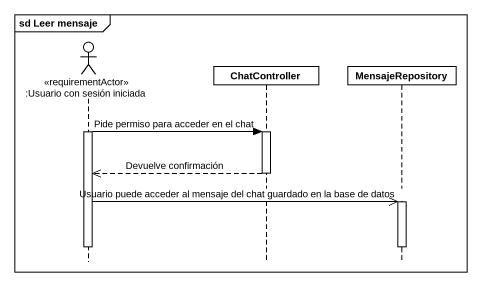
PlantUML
@startuml
mainframe sd Leer mensaje
hide footbox
actor ":Usuario con sesión iniciada" as Usuario_con_sesión_iniciada <<requirementActor>>
participant ChatController
participant MensajeRepository

activate Usuario_con_sesión_iniciada
Usuario_con_sesión_iniciada -> ChatController : Pide permiso para acceder en el chat
activate ChatController
ChatController -->> Usuario_con_sesión_iniciada : Devuelve confirmación
deactivate ChatController
Usuario_con_sesión_iniciada ->> MensajeRepository : Usuario puede acceder al mensaje del chat guardado en la base de datos
activate MensajeRepository
deactivate MensajeRepository
deactivate Usuario_con_sesión_iniciada
@enduml
